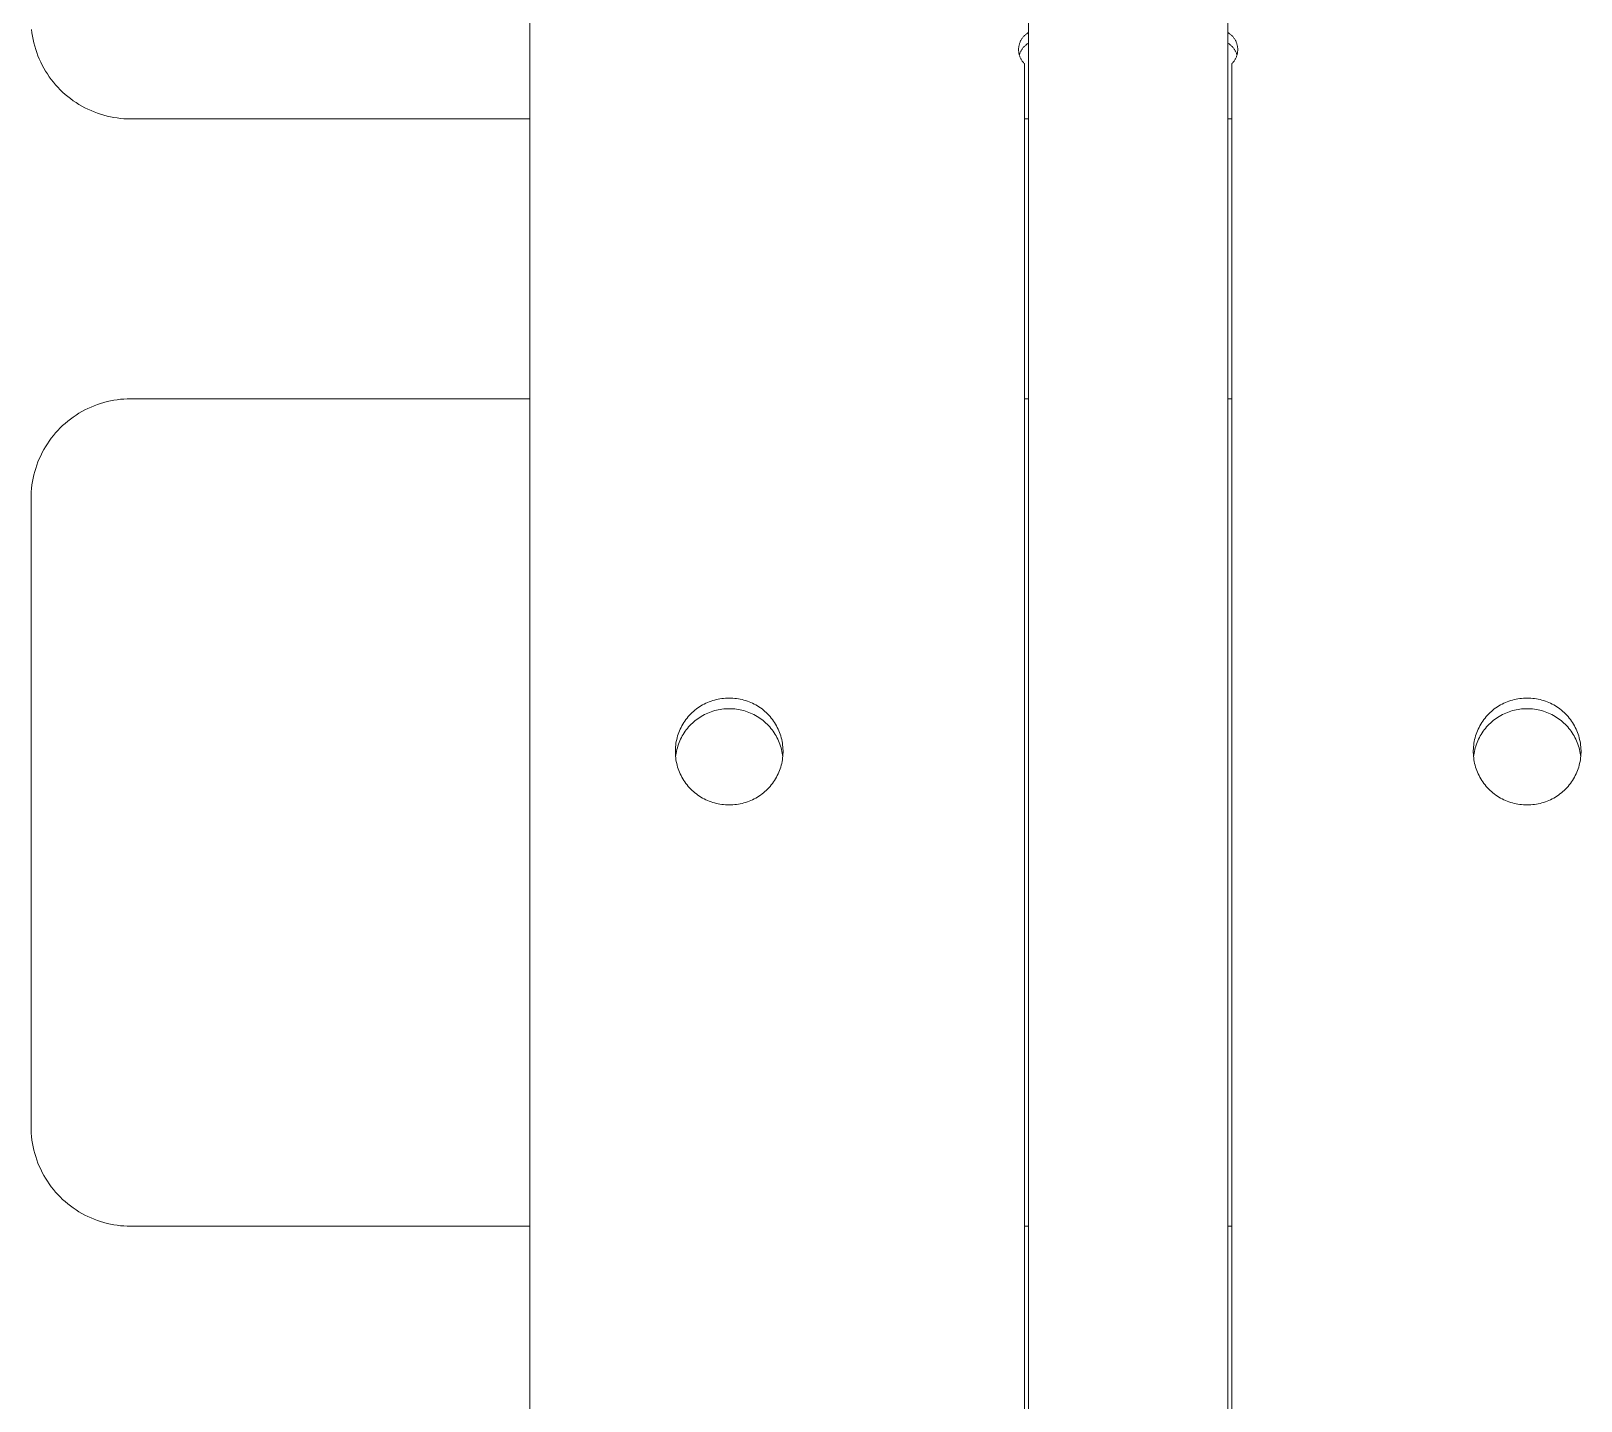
# Model space of a CAD drawing. Header units: millimetres. Extents: x -80 to 4518, y -398 to 2524.
# Drawn here: x 1098.9 to 1176.6, y 1514.7 to 1583.4 of the extents above; entities that cross this region are included whole.
import ezdxf

# ---------------------------------------------------------------- set-up
doc = ezdxf.new("R2010")
doc.units = ezdxf.units.MM
doc.layers.add('ZANO_R', color=7, linetype='Continuous', lineweight=0)

msp = doc.modelspace()

# ---------------------------------------------------------------- linework, layer by layer
at = {"layer": 'ZANO_R'}
for p, q in [((1123.858, 1779.187), (1123.858, 1421.527)), ((1148.858, 1455.86), (1148.858, 1710.12)), ((1158.858, 1455.86), (1158.858, 1710.12)), ((1098.905, 1583.326), (1098.884, 1583.496)), ((1098.931, 1583.157), (1098.905, 1583.326)), ((1098.963, 1582.99), (1098.931, 1583.157)), ((1099, 1582.823), (1098.963, 1582.99)), ((1099.043, 1582.658), (1099, 1582.823)), ((1148.396, 1582.722), (1148.405, 1582.755)), ((1148.405, 1582.755), (1148.415, 1582.787)), ((1148.415, 1582.787), (1148.426, 1582.82)), ((1148.426, 1582.82), (1148.438, 1582.851)), ((1148.438, 1582.851), (1148.452, 1582.883)), ((1148.452, 1582.883), (1148.466, 1582.914)), ((1148.466, 1582.914), (1148.482, 1582.944)), ((1148.482, 1582.944), (1148.499, 1582.974)), ((1148.499, 1582.974), (1148.516, 1583.003)), ((1148.516, 1583.003), (1148.535, 1583.032)), ((1148.535, 1583.032), (1148.555, 1583.06)), ((1148.555, 1583.06), (1148.576, 1583.087)), ((1148.576, 1583.087), (1148.597, 1583.114)), ((1148.597, 1583.114), (1148.62, 1583.14)), ((1148.62, 1583.14), (1148.643, 1583.164)), ((1148.643, 1583.164), (1148.667, 1583.189)), ((1148.667, 1583.189), (1148.692, 1583.212)), ((1148.692, 1583.212), (1148.718, 1583.234)), ((1148.718, 1583.234), (1148.745, 1583.256)), ((1148.745, 1583.256), (1148.772, 1583.276)), ((1148.748, 1582.726), (1148.775, 1582.746)), ((1148.772, 1583.276), (1148.8, 1583.296)), ((1148.775, 1582.746), (1148.802, 1582.765)), ((1148.8, 1583.296), (1148.829, 1583.315)), ((1148.802, 1582.765), (1148.83, 1582.783)), ((1148.829, 1583.315), (1148.858, 1583.332)), ((1148.83, 1582.783), (1148.858, 1582.8)), ((1158.858, 1583.332), (1158.887, 1583.315)), ((1158.858, 1582.8), (1158.886, 1582.783)), ((1158.886, 1582.783), (1158.914, 1582.765)), ((1158.887, 1583.315), (1158.916, 1583.296)), ((1158.914, 1582.765), (1158.941, 1582.746)), ((1158.916, 1583.296), (1158.944, 1583.276)), ((1158.941, 1582.746), (1158.968, 1582.726)), ((1158.944, 1583.276), (1158.971, 1583.256)), ((1158.971, 1583.256), (1158.998, 1583.234)), ((1158.998, 1583.234), (1159.024, 1583.212)), ((1159.024, 1583.212), (1159.049, 1583.189)), ((1159.049, 1583.189), (1159.073, 1583.164)), ((1159.073, 1583.164), (1159.096, 1583.14)), ((1159.096, 1583.14), (1159.119, 1583.114)), ((1159.119, 1583.114), (1159.14, 1583.087)), ((1159.14, 1583.087), (1159.161, 1583.06)), ((1159.161, 1583.06), (1159.181, 1583.032)), ((1159.181, 1583.032), (1159.199, 1583.003)), ((1159.199, 1583.003), (1159.217, 1582.974)), ((1159.217, 1582.974), (1159.234, 1582.944)), ((1159.234, 1582.944), (1159.249, 1582.914)), ((1159.249, 1582.914), (1159.264, 1582.883)), ((1159.264, 1582.883), (1159.277, 1582.851)), ((1159.277, 1582.851), (1159.29, 1582.82)), ((1159.29, 1582.82), (1159.301, 1582.787)), ((1159.301, 1582.787), (1159.311, 1582.755)), ((1159.311, 1582.755), (1159.32, 1582.722)), ((1099.092, 1582.494), (1099.043, 1582.658)), ((1099.147, 1582.333), (1099.092, 1582.494)), ((1099.207, 1582.173), (1099.147, 1582.333)), ((1099.272, 1582.015), (1099.207, 1582.173)), ((1099.343, 1581.86), (1099.272, 1582.015)), ((1148.365, 1582.485), (1148.366, 1582.519)), ((1148.366, 1582.451), (1148.365, 1582.485)), ((1148.366, 1582.519), (1148.368, 1582.553)), ((1148.367, 1582.416), (1148.366, 1582.451)), ((1148.37, 1582.382), (1148.367, 1582.416)), ((1148.368, 1582.553), (1148.371, 1582.587)), ((1148.374, 1582.348), (1148.37, 1582.382)), ((1148.371, 1582.587), (1148.375, 1582.621)), ((1148.379, 1582.315), (1148.374, 1582.348)), ((1148.375, 1582.621), (1148.381, 1582.655)), ((1148.385, 1582.281), (1148.379, 1582.315)), ((1148.381, 1582.655), (1148.388, 1582.688)), ((1148.393, 1582.248), (1148.385, 1582.281)), ((1148.388, 1582.688), (1148.396, 1582.722)), ((1148.401, 1582.215), (1148.393, 1582.248)), ((1148.411, 1582.182), (1148.401, 1582.215)), ((1148.402, 1582.212), (1148.411, 1582.244)), ((1148.411, 1582.244), (1148.422, 1582.275)), ((1148.422, 1582.149), (1148.411, 1582.182)), ((1148.422, 1582.275), (1148.434, 1582.306)), ((1148.434, 1582.117), (1148.422, 1582.149)), ((1148.434, 1582.306), (1148.446, 1582.337)), ((1148.447, 1582.086), (1148.434, 1582.117)), ((1148.446, 1582.337), (1148.46, 1582.367)), ((1148.461, 1582.055), (1148.447, 1582.086)), ((1148.46, 1582.367), (1148.475, 1582.397)), ((1148.476, 1582.024), (1148.461, 1582.055)), ((1148.475, 1582.397), (1148.49, 1582.426)), ((1148.492, 1581.994), (1148.476, 1582.024)), ((1148.49, 1582.426), (1148.507, 1582.455)), ((1148.51, 1581.964), (1148.492, 1581.994)), ((1148.507, 1582.455), (1148.525, 1582.483)), ((1148.528, 1581.936), (1148.51, 1581.964)), ((1148.525, 1582.483), (1148.543, 1582.511)), ((1148.543, 1582.511), (1148.563, 1582.537)), ((1148.563, 1582.537), (1148.583, 1582.564)), ((1148.583, 1582.564), (1148.604, 1582.589)), ((1148.604, 1582.589), (1148.626, 1582.614)), ((1148.626, 1582.614), (1148.649, 1582.638)), ((1148.649, 1582.638), (1148.673, 1582.661)), ((1148.673, 1582.661), (1148.697, 1582.684)), ((1148.697, 1582.684), (1148.722, 1582.705)), ((1148.722, 1582.705), (1148.748, 1582.726)), ((1158.968, 1582.726), (1158.994, 1582.705)), ((1158.994, 1582.705), (1159.019, 1582.684)), ((1159.019, 1582.684), (1159.043, 1582.661)), ((1159.043, 1582.661), (1159.067, 1582.638)), ((1159.067, 1582.638), (1159.09, 1582.614)), ((1159.09, 1582.614), (1159.112, 1582.589)), ((1159.112, 1582.589), (1159.133, 1582.564)), ((1159.133, 1582.564), (1159.153, 1582.537)), ((1159.153, 1582.537), (1159.173, 1582.511)), ((1159.173, 1582.511), (1159.191, 1582.483)), ((1159.206, 1581.964), (1159.188, 1581.936)), ((1159.191, 1582.483), (1159.209, 1582.455)), ((1159.224, 1581.994), (1159.206, 1581.964)), ((1159.209, 1582.455), (1159.226, 1582.426)), ((1159.24, 1582.024), (1159.224, 1581.994)), ((1159.226, 1582.426), (1159.241, 1582.397)), ((1159.255, 1582.055), (1159.24, 1582.024)), ((1159.241, 1582.397), (1159.256, 1582.367)), ((1159.269, 1582.086), (1159.255, 1582.055)), ((1159.256, 1582.367), (1159.27, 1582.337)), ((1159.282, 1582.117), (1159.269, 1582.086)), ((1159.27, 1582.337), (1159.282, 1582.306)), ((1159.282, 1582.306), (1159.294, 1582.275)), ((1159.294, 1582.149), (1159.282, 1582.117)), ((1159.294, 1582.275), (1159.305, 1582.244)), ((1159.305, 1582.182), (1159.294, 1582.149)), ((1159.305, 1582.244), (1159.314, 1582.212)), ((1159.315, 1582.215), (1159.305, 1582.182)), ((1159.323, 1582.248), (1159.315, 1582.215)), ((1159.32, 1582.722), (1159.328, 1582.688)), ((1159.331, 1582.281), (1159.323, 1582.248)), ((1159.328, 1582.688), (1159.335, 1582.655)), ((1159.337, 1582.315), (1159.331, 1582.281)), ((1159.335, 1582.655), (1159.34, 1582.621)), ((1159.342, 1582.348), (1159.337, 1582.315)), ((1159.34, 1582.621), (1159.345, 1582.587)), ((1159.346, 1582.382), (1159.342, 1582.348)), ((1159.345, 1582.587), (1159.348, 1582.553)), ((1159.349, 1582.416), (1159.346, 1582.382)), ((1159.348, 1582.553), (1159.35, 1582.519)), ((1159.35, 1582.451), (1159.349, 1582.416)), ((1159.35, 1582.519), (1159.351, 1582.485)), ((1159.351, 1582.485), (1159.35, 1582.451)), ((1099.419, 1581.707), (1099.343, 1581.86)), ((1099.5, 1581.556), (1099.419, 1581.707)), ((1099.586, 1581.409), (1099.5, 1581.556)), ((1099.677, 1581.265), (1099.586, 1581.409)), ((1099.773, 1581.124), (1099.677, 1581.265)), ((1148.547, 1581.907), (1148.528, 1581.936)), ((1148.568, 1581.88), (1148.547, 1581.907)), ((1148.589, 1581.853), (1148.568, 1581.88)), ((1148.611, 1581.827), (1148.589, 1581.853)), ((1148.634, 1581.802), (1148.611, 1581.827)), ((1148.658, 1581.777), (1148.634, 1581.802)), ((1148.658, 1457.42), (1148.658, 1581.777)), ((1159.082, 1581.802), (1159.058, 1581.777)), ((1159.058, 1581.777), (1159.058, 1457.42)), ((1159.105, 1581.827), (1159.082, 1581.802)), ((1159.127, 1581.853), (1159.105, 1581.827)), ((1159.148, 1581.88), (1159.127, 1581.853)), ((1159.169, 1581.907), (1159.148, 1581.88)), ((1159.188, 1581.936), (1159.169, 1581.907)), ((1099.874, 1580.986), (1099.773, 1581.124)), ((1099.979, 1580.852), (1099.874, 1580.986)), ((1100.089, 1580.721), (1099.979, 1580.852)), ((1100.204, 1580.594), (1100.089, 1580.721)), ((1100.322, 1580.471), (1100.204, 1580.594)), ((1100.445, 1580.353), (1100.322, 1580.471)), ((1100.572, 1580.238), (1100.445, 1580.353)), ((1100.703, 1580.128), (1100.572, 1580.238)), ((1100.837, 1580.023), (1100.703, 1580.128)), ((1100.975, 1579.922), (1100.837, 1580.023)), ((1101.116, 1579.826), (1100.975, 1579.922)), ((1101.26, 1579.735), (1101.116, 1579.826)), ((1101.407, 1579.649), (1101.26, 1579.735)), ((1101.558, 1579.568), (1101.407, 1579.649)), ((1101.711, 1579.492), (1101.558, 1579.568)), ((1101.866, 1579.421), (1101.711, 1579.492)), ((1102.024, 1579.356), (1101.866, 1579.421)), ((1102.184, 1579.296), (1102.024, 1579.356)), ((1102.345, 1579.241), (1102.184, 1579.296)), ((1102.509, 1579.192), (1102.345, 1579.241)), ((1102.674, 1579.149), (1102.509, 1579.192)), ((1102.841, 1579.112), (1102.674, 1579.149)), ((1103.008, 1579.08), (1102.841, 1579.112)), ((1103.177, 1579.054), (1103.008, 1579.08)), ((1103.347, 1579.033), (1103.177, 1579.054)), ((1103.517, 1579.019), (1103.347, 1579.033)), ((1103.687, 1579.01), (1103.517, 1579.019)), ((1103.858, 1579.007), (1103.687, 1579.01)), ((1123.858, 1579.007), (1103.858, 1579.007)), ((1148.858, 1579.007), (1148.658, 1579.007)), ((1159.058, 1579.007), (1158.858, 1579.007)), ((1102.674, 1564.837), (1102.841, 1564.875)), ((1102.841, 1564.875), (1103.008, 1564.906)), ((1103.008, 1564.906), (1103.177, 1564.933)), ((1103.177, 1564.933), (1103.347, 1564.953)), ((1103.347, 1564.953), (1103.517, 1564.968)), ((1103.517, 1564.968), (1103.687, 1564.976)), ((1103.687, 1564.976), (1103.858, 1564.979)), ((1103.858, 1564.979), (1123.858, 1564.979)), ((1148.658, 1564.979), (1148.858, 1564.979)), ((1158.858, 1564.979), (1159.058, 1564.979)), ((1100.975, 1564.064), (1101.116, 1564.16)), ((1101.116, 1564.16), (1101.26, 1564.251)), ((1101.26, 1564.251), (1101.407, 1564.337)), ((1101.407, 1564.337), (1101.558, 1564.419)), ((1101.558, 1564.419), (1101.711, 1564.495)), ((1101.711, 1564.495), (1101.866, 1564.565)), ((1101.866, 1564.565), (1102.024, 1564.631)), ((1102.024, 1564.631), (1102.184, 1564.69)), ((1102.184, 1564.69), (1102.345, 1564.745)), ((1102.345, 1564.745), (1102.509, 1564.794)), ((1102.509, 1564.794), (1102.674, 1564.837)), ((1100.089, 1563.265), (1100.204, 1563.392)), ((1100.204, 1563.392), (1100.322, 1563.515)), ((1100.322, 1563.515), (1100.445, 1563.633)), ((1100.445, 1563.633), (1100.572, 1563.748)), ((1100.572, 1563.748), (1100.703, 1563.858)), ((1100.703, 1563.858), (1100.837, 1563.963)), ((1100.837, 1563.963), (1100.975, 1564.064)), ((1099.5, 1562.43), (1099.586, 1562.577)), ((1099.586, 1562.577), (1099.677, 1562.721)), ((1099.677, 1562.721), (1099.773, 1562.863)), ((1099.773, 1562.863), (1099.874, 1563)), ((1099.874, 1563), (1099.979, 1563.135)), ((1099.979, 1563.135), (1100.089, 1563.265)), ((1099.147, 1561.654), (1099.207, 1561.813)), ((1099.207, 1561.813), (1099.272, 1561.971)), ((1099.272, 1561.971), (1099.343, 1562.127)), ((1099.343, 1562.127), (1099.419, 1562.279)), ((1099.419, 1562.279), (1099.5, 1562.43)), ((1098.931, 1560.829), (1098.963, 1560.996)), ((1098.963, 1560.996), (1099, 1561.163)), ((1099, 1561.163), (1099.043, 1561.328)), ((1099.043, 1561.328), (1099.092, 1561.492)), ((1099.092, 1561.492), (1099.147, 1561.654)), ((1098.861, 1560.15), (1098.87, 1560.32)), ((1098.87, 1560.32), (1098.884, 1560.49)), ((1098.884, 1560.49), (1098.905, 1560.66)), ((1098.905, 1560.66), (1098.931, 1560.829)), ((1098.858, 1559.979), (1098.861, 1560.15)), ((1098.858, 1532.228), (1098.858, 1559.979)), ((1132.069, 1549.312), (1132.14, 1549.372)), ((1132.14, 1549.372), (1132.213, 1549.43)), ((1132.213, 1549.43), (1132.288, 1549.485)), ((1132.288, 1549.485), (1132.365, 1549.537)), ((1132.365, 1549.537), (1132.443, 1549.587)), ((1132.443, 1549.587), (1132.523, 1549.633)), ((1132.523, 1549.633), (1132.605, 1549.678)), ((1132.605, 1549.678), (1132.688, 1549.719)), ((1132.688, 1549.719), (1132.773, 1549.757)), ((1132.773, 1549.757), (1132.859, 1549.792)), ((1132.859, 1549.792), (1132.946, 1549.825)), ((1132.946, 1549.825), (1133.034, 1549.854)), ((1133.034, 1549.854), (1133.123, 1549.88)), ((1133.131, 1549.347), (1133.043, 1549.321)), ((1133.123, 1549.88), (1133.213, 1549.903)), ((1133.22, 1549.37), (1133.131, 1549.347)), ((1133.213, 1549.903), (1133.304, 1549.923)), ((1133.31, 1549.39), (1133.22, 1549.37)), ((1133.304, 1549.923), (1133.395, 1549.94)), ((1133.4, 1549.407), (1133.31, 1549.39)), ((1133.395, 1549.94), (1133.487, 1549.954)), ((1133.491, 1549.421), (1133.4, 1549.407)), ((1133.487, 1549.954), (1133.58, 1549.964)), ((1133.582, 1549.431), (1133.491, 1549.421)), ((1133.58, 1549.964), (1133.672, 1549.972)), ((1133.674, 1549.439), (1133.582, 1549.431)), ((1133.672, 1549.972), (1133.765, 1549.976)), ((1133.766, 1549.443), (1133.674, 1549.439)), ((1133.765, 1549.976), (1133.858, 1549.976)), ((1133.858, 1549.444), (1133.766, 1549.443)), ((1133.858, 1549.976), (1133.951, 1549.976)), ((1133.95, 1549.443), (1133.858, 1549.444)), ((1134.042, 1549.439), (1133.95, 1549.443)), ((1133.951, 1549.976), (1134.044, 1549.972)), ((1134.134, 1549.431), (1134.042, 1549.439)), ((1134.044, 1549.972), (1134.136, 1549.964)), ((1134.225, 1549.421), (1134.134, 1549.431)), ((1134.136, 1549.964), (1134.229, 1549.954)), ((1134.316, 1549.407), (1134.225, 1549.421)), ((1134.229, 1549.954), (1134.321, 1549.94)), ((1134.406, 1549.39), (1134.316, 1549.407)), ((1134.321, 1549.94), (1134.412, 1549.923)), ((1134.496, 1549.37), (1134.406, 1549.39)), ((1134.412, 1549.923), (1134.503, 1549.903)), ((1134.585, 1549.347), (1134.496, 1549.37)), ((1134.503, 1549.903), (1134.593, 1549.88)), ((1134.673, 1549.321), (1134.585, 1549.347)), ((1134.593, 1549.88), (1134.682, 1549.854)), ((1134.682, 1549.854), (1134.77, 1549.825)), ((1134.77, 1549.825), (1134.857, 1549.792)), ((1134.857, 1549.792), (1134.943, 1549.757)), ((1134.943, 1549.757), (1135.028, 1549.719)), ((1135.028, 1549.719), (1135.111, 1549.678)), ((1135.111, 1549.678), (1135.193, 1549.633)), ((1135.193, 1549.633), (1135.273, 1549.587)), ((1135.273, 1549.587), (1135.351, 1549.537)), ((1135.351, 1549.537), (1135.428, 1549.485)), ((1135.428, 1549.485), (1135.503, 1549.43)), ((1135.503, 1549.43), (1135.576, 1549.372)), ((1135.576, 1549.372), (1135.647, 1549.312)), ((1172.069, 1549.312), (1172.14, 1549.372)), ((1172.14, 1549.372), (1172.213, 1549.43)), ((1172.213, 1549.43), (1172.288, 1549.485)), ((1172.288, 1549.485), (1172.365, 1549.537)), ((1172.365, 1549.537), (1172.443, 1549.587)), ((1172.443, 1549.587), (1172.523, 1549.633)), ((1172.523, 1549.633), (1172.605, 1549.678)), ((1172.605, 1549.678), (1172.688, 1549.719)), ((1172.688, 1549.719), (1172.773, 1549.757)), ((1172.773, 1549.757), (1172.859, 1549.792)), ((1172.859, 1549.792), (1172.946, 1549.825)), ((1172.946, 1549.825), (1173.034, 1549.854)), ((1173.034, 1549.854), (1173.123, 1549.88)), ((1173.131, 1549.347), (1173.043, 1549.321)), ((1173.123, 1549.88), (1173.213, 1549.903)), ((1173.22, 1549.37), (1173.131, 1549.347)), ((1173.213, 1549.903), (1173.304, 1549.923)), ((1173.31, 1549.39), (1173.22, 1549.37)), ((1173.304, 1549.923), (1173.395, 1549.94)), ((1173.4, 1549.407), (1173.31, 1549.39)), ((1173.395, 1549.94), (1173.487, 1549.954)), ((1173.491, 1549.421), (1173.4, 1549.407)), ((1173.487, 1549.954), (1173.58, 1549.964)), ((1173.582, 1549.431), (1173.491, 1549.421)), ((1173.58, 1549.964), (1173.672, 1549.972)), ((1173.674, 1549.439), (1173.582, 1549.431)), ((1173.672, 1549.972), (1173.765, 1549.976)), ((1173.766, 1549.443), (1173.674, 1549.439)), ((1173.765, 1549.976), (1173.858, 1549.976)), ((1173.858, 1549.444), (1173.766, 1549.443)), ((1173.858, 1549.976), (1173.951, 1549.976)), ((1173.95, 1549.443), (1173.858, 1549.444)), ((1174.042, 1549.439), (1173.95, 1549.443)), ((1173.951, 1549.976), (1174.044, 1549.972)), ((1174.134, 1549.431), (1174.042, 1549.439)), ((1174.044, 1549.972), (1174.136, 1549.964)), ((1174.225, 1549.421), (1174.134, 1549.431)), ((1174.136, 1549.964), (1174.229, 1549.954)), ((1174.316, 1549.407), (1174.225, 1549.421)), ((1174.229, 1549.954), (1174.321, 1549.94)), ((1174.406, 1549.39), (1174.316, 1549.407)), ((1174.321, 1549.94), (1174.412, 1549.923)), ((1174.496, 1549.37), (1174.406, 1549.39)), ((1174.412, 1549.923), (1174.503, 1549.903)), ((1174.585, 1549.347), (1174.496, 1549.37)), ((1174.503, 1549.903), (1174.593, 1549.88)), ((1174.673, 1549.321), (1174.585, 1549.347)), ((1174.593, 1549.88), (1174.682, 1549.854)), ((1174.682, 1549.854), (1174.77, 1549.825)), ((1174.77, 1549.825), (1174.857, 1549.792)), ((1174.857, 1549.792), (1174.943, 1549.757)), ((1174.943, 1549.757), (1175.028, 1549.719)), ((1175.028, 1549.719), (1175.111, 1549.678)), ((1175.111, 1549.678), (1175.193, 1549.633)), ((1175.193, 1549.633), (1175.273, 1549.587)), ((1175.273, 1549.587), (1175.351, 1549.537)), ((1175.351, 1549.537), (1175.428, 1549.485)), ((1175.428, 1549.485), (1175.503, 1549.43)), ((1175.503, 1549.43), (1175.576, 1549.372)), ((1175.576, 1549.372), (1175.647, 1549.312)), ((1131.447, 1548.509), (1131.49, 1548.591)), ((1131.49, 1548.591), (1131.536, 1548.672)), ((1131.536, 1548.672), (1131.585, 1548.751)), ((1131.585, 1548.751), (1131.637, 1548.828)), ((1131.637, 1548.828), (1131.691, 1548.903)), ((1131.691, 1548.903), (1131.748, 1548.977)), ((1131.748, 1548.977), (1131.808, 1549.048)), ((1131.808, 1549.048), (1131.87, 1549.118)), ((1131.886, 1548.596), (1131.824, 1548.528)), ((1131.87, 1549.118), (1131.934, 1549.185)), ((1131.95, 1548.662), (1131.886, 1548.596)), ((1131.934, 1549.185), (1132, 1549.249)), ((1132.017, 1548.726), (1131.95, 1548.662)), ((1132, 1549.249), (1132.069, 1549.312)), ((1132.085, 1548.787), (1132.017, 1548.726)), ((1132.156, 1548.846), (1132.085, 1548.787)), ((1132.228, 1548.903), (1132.156, 1548.846)), ((1132.303, 1548.957), (1132.228, 1548.903)), ((1132.379, 1549.008), (1132.303, 1548.957)), ((1132.457, 1549.057), (1132.379, 1549.008)), ((1132.536, 1549.103), (1132.457, 1549.057)), ((1132.617, 1549.147), (1132.536, 1549.103)), ((1132.7, 1549.187), (1132.617, 1549.147)), ((1132.784, 1549.225), (1132.7, 1549.187)), ((1132.869, 1549.26), (1132.784, 1549.225)), ((1132.955, 1549.292), (1132.869, 1549.26)), ((1133.043, 1549.321), (1132.955, 1549.292)), ((1134.761, 1549.292), (1134.673, 1549.321)), ((1134.847, 1549.26), (1134.761, 1549.292)), ((1134.932, 1549.225), (1134.847, 1549.26)), ((1135.016, 1549.187), (1134.932, 1549.225)), ((1135.098, 1549.147), (1135.016, 1549.187)), ((1135.18, 1549.103), (1135.098, 1549.147)), ((1135.259, 1549.057), (1135.18, 1549.103)), ((1135.337, 1549.008), (1135.259, 1549.057)), ((1135.413, 1548.957), (1135.337, 1549.008)), ((1135.488, 1548.903), (1135.413, 1548.957)), ((1135.56, 1548.846), (1135.488, 1548.903)), ((1135.631, 1548.787), (1135.56, 1548.846)), ((1135.699, 1548.726), (1135.631, 1548.787)), ((1135.647, 1549.312), (1135.716, 1549.249)), ((1135.765, 1548.662), (1135.699, 1548.726)), ((1135.716, 1549.249), (1135.782, 1549.185)), ((1135.83, 1548.596), (1135.765, 1548.662)), ((1135.782, 1549.185), (1135.846, 1549.118)), ((1135.891, 1548.528), (1135.83, 1548.596)), ((1135.846, 1549.118), (1135.908, 1549.048)), ((1135.908, 1549.048), (1135.968, 1548.977)), ((1135.968, 1548.977), (1136.025, 1548.903)), ((1136.025, 1548.903), (1136.079, 1548.828)), ((1136.079, 1548.828), (1136.131, 1548.751)), ((1136.131, 1548.751), (1136.18, 1548.672)), ((1136.18, 1548.672), (1136.226, 1548.591)), ((1136.226, 1548.591), (1136.269, 1548.509)), ((1171.447, 1548.509), (1171.49, 1548.591)), ((1171.49, 1548.591), (1171.536, 1548.672)), ((1171.536, 1548.672), (1171.585, 1548.751)), ((1171.585, 1548.751), (1171.637, 1548.828)), ((1171.637, 1548.828), (1171.691, 1548.903)), ((1171.691, 1548.903), (1171.748, 1548.977)), ((1171.748, 1548.977), (1171.808, 1549.048)), ((1171.808, 1549.048), (1171.87, 1549.118)), ((1171.886, 1548.596), (1171.824, 1548.528)), ((1171.87, 1549.118), (1171.934, 1549.185)), ((1171.95, 1548.662), (1171.886, 1548.596)), ((1171.934, 1549.185), (1172, 1549.249)), ((1172.017, 1548.726), (1171.95, 1548.662)), ((1172, 1549.249), (1172.069, 1549.312)), ((1172.085, 1548.787), (1172.017, 1548.726)), ((1172.156, 1548.846), (1172.085, 1548.787)), ((1172.228, 1548.903), (1172.156, 1548.846)), ((1172.303, 1548.957), (1172.228, 1548.903)), ((1172.379, 1549.008), (1172.303, 1548.957)), ((1172.457, 1549.057), (1172.379, 1549.008)), ((1172.536, 1549.103), (1172.457, 1549.057)), ((1172.617, 1549.147), (1172.536, 1549.103)), ((1172.7, 1549.187), (1172.617, 1549.147)), ((1172.784, 1549.225), (1172.7, 1549.187)), ((1172.869, 1549.26), (1172.784, 1549.225)), ((1172.955, 1549.292), (1172.869, 1549.26)), ((1173.043, 1549.321), (1172.955, 1549.292)), ((1174.761, 1549.292), (1174.673, 1549.321)), ((1174.847, 1549.26), (1174.761, 1549.292)), ((1174.932, 1549.225), (1174.847, 1549.26)), ((1175.016, 1549.187), (1174.932, 1549.225)), ((1175.098, 1549.147), (1175.016, 1549.187)), ((1175.18, 1549.103), (1175.098, 1549.147)), ((1175.259, 1549.057), (1175.18, 1549.103)), ((1175.337, 1549.008), (1175.259, 1549.057)), ((1175.413, 1548.957), (1175.337, 1549.008)), ((1175.488, 1548.903), (1175.413, 1548.957)), ((1175.56, 1548.846), (1175.488, 1548.903)), ((1175.631, 1548.787), (1175.56, 1548.846)), ((1175.699, 1548.726), (1175.631, 1548.787)), ((1175.647, 1549.312), (1175.716, 1549.249)), ((1175.765, 1548.662), (1175.699, 1548.726)), ((1175.716, 1549.249), (1175.782, 1549.185)), ((1175.83, 1548.596), (1175.765, 1548.662)), ((1175.782, 1549.185), (1175.846, 1549.118)), ((1175.891, 1548.528), (1175.83, 1548.596)), ((1175.846, 1549.118), (1175.908, 1549.048)), ((1175.908, 1549.048), (1175.968, 1548.977)), ((1175.968, 1548.977), (1176.025, 1548.903)), ((1176.025, 1548.903), (1176.079, 1548.828)), ((1176.079, 1548.828), (1176.131, 1548.751)), ((1176.131, 1548.751), (1176.18, 1548.672)), ((1176.18, 1548.672), (1176.226, 1548.591)), ((1176.226, 1548.591), (1176.269, 1548.509)), ((1131.191, 1547.717), (1131.207, 1547.808)), ((1131.207, 1547.808), (1131.226, 1547.899)), ((1131.226, 1547.899), (1131.248, 1547.989)), ((1131.248, 1547.989), (1131.274, 1548.079)), ((1131.274, 1548.079), (1131.302, 1548.167)), ((1131.302, 1548.167), (1131.334, 1548.254)), ((1131.334, 1548.254), (1131.368, 1548.341)), ((1131.382, 1547.832), (1131.347, 1547.747)), ((1131.368, 1548.341), (1131.406, 1548.426)), ((1131.42, 1547.915), (1131.382, 1547.832)), ((1131.406, 1548.426), (1131.447, 1548.509)), ((1131.462, 1547.998), (1131.42, 1547.915)), ((1131.505, 1548.078), (1131.462, 1547.998)), ((1131.552, 1548.158), (1131.505, 1548.078)), ((1131.601, 1548.235), (1131.552, 1548.158)), ((1131.653, 1548.311), (1131.601, 1548.235)), ((1131.708, 1548.385), (1131.653, 1548.311)), ((1131.765, 1548.458), (1131.708, 1548.385)), ((1131.824, 1548.528), (1131.765, 1548.458)), ((1135.951, 1548.458), (1135.891, 1548.528)), ((1136.008, 1548.385), (1135.951, 1548.458)), ((1136.062, 1548.311), (1136.008, 1548.385)), ((1136.114, 1548.235), (1136.062, 1548.311)), ((1136.164, 1548.158), (1136.114, 1548.235)), ((1136.21, 1548.078), (1136.164, 1548.158)), ((1136.254, 1547.998), (1136.21, 1548.078)), ((1136.295, 1547.915), (1136.254, 1547.998)), ((1136.269, 1548.509), (1136.31, 1548.426)), ((1136.334, 1547.832), (1136.295, 1547.915)), ((1136.31, 1548.426), (1136.347, 1548.341)), ((1136.369, 1547.747), (1136.334, 1547.832)), ((1136.347, 1548.341), (1136.382, 1548.254)), ((1136.382, 1548.254), (1136.414, 1548.167)), ((1136.414, 1548.167), (1136.442, 1548.079)), ((1136.442, 1548.079), (1136.468, 1547.989)), ((1136.468, 1547.989), (1136.49, 1547.899)), ((1136.49, 1547.899), (1136.509, 1547.808)), ((1136.509, 1547.808), (1136.525, 1547.717)), ((1171.191, 1547.717), (1171.207, 1547.808)), ((1171.207, 1547.808), (1171.226, 1547.899)), ((1171.226, 1547.899), (1171.248, 1547.989)), ((1171.248, 1547.989), (1171.274, 1548.079)), ((1171.274, 1548.079), (1171.302, 1548.167)), ((1171.302, 1548.167), (1171.334, 1548.254)), ((1171.334, 1548.254), (1171.368, 1548.341)), ((1171.382, 1547.832), (1171.347, 1547.747)), ((1171.368, 1548.341), (1171.406, 1548.426)), ((1171.42, 1547.915), (1171.382, 1547.832)), ((1171.406, 1548.426), (1171.447, 1548.509)), ((1171.462, 1547.998), (1171.42, 1547.915)), ((1171.505, 1548.078), (1171.462, 1547.998)), ((1171.552, 1548.158), (1171.505, 1548.078)), ((1171.601, 1548.235), (1171.552, 1548.158)), ((1171.653, 1548.311), (1171.601, 1548.235)), ((1171.708, 1548.385), (1171.653, 1548.311)), ((1171.765, 1548.458), (1171.708, 1548.385)), ((1171.824, 1548.528), (1171.765, 1548.458)), ((1175.951, 1548.458), (1175.891, 1548.528)), ((1176.008, 1548.385), (1175.951, 1548.458)), ((1176.062, 1548.311), (1176.008, 1548.385)), ((1176.114, 1548.235), (1176.062, 1548.311)), ((1176.164, 1548.158), (1176.114, 1548.235)), ((1176.21, 1548.078), (1176.164, 1548.158)), ((1176.254, 1547.998), (1176.21, 1548.078)), ((1176.295, 1547.915), (1176.254, 1547.998)), ((1176.269, 1548.509), (1176.31, 1548.426)), ((1176.334, 1547.832), (1176.295, 1547.915)), ((1176.31, 1548.426), (1176.347, 1548.341)), ((1176.369, 1547.747), (1176.334, 1547.832)), ((1176.347, 1548.341), (1176.382, 1548.254)), ((1176.382, 1548.254), (1176.414, 1548.167)), ((1176.414, 1548.167), (1176.442, 1548.079)), ((1176.442, 1548.079), (1176.468, 1547.989)), ((1176.468, 1547.989), (1176.49, 1547.899)), ((1176.49, 1547.899), (1176.509, 1547.808)), ((1176.509, 1547.808), (1176.525, 1547.717)), ((1131.158, 1547.347), (1131.162, 1547.44)), ((1131.158, 1547.254), (1131.158, 1547.347)), ((1131.162, 1547.161), (1131.158, 1547.254)), ((1131.162, 1547.44), (1131.168, 1547.532)), ((1131.168, 1547.068), (1131.162, 1547.161)), ((1131.168, 1547.532), (1131.178, 1547.625)), ((1131.178, 1546.976), (1131.168, 1547.068)), ((1131.182, 1547.126), (1131.171, 1547.034)), ((1131.178, 1547.625), (1131.191, 1547.717)), ((1131.197, 1547.217), (1131.182, 1547.126)), ((1131.214, 1547.307), (1131.197, 1547.217)), ((1131.235, 1547.397), (1131.214, 1547.307)), ((1131.258, 1547.486), (1131.235, 1547.397)), ((1131.285, 1547.574), (1131.258, 1547.486)), ((1131.314, 1547.661), (1131.285, 1547.574)), ((1131.347, 1547.747), (1131.314, 1547.661)), ((1136.402, 1547.661), (1136.369, 1547.747)), ((1136.431, 1547.574), (1136.402, 1547.661)), ((1136.458, 1547.486), (1136.431, 1547.574)), ((1136.481, 1547.397), (1136.458, 1547.486)), ((1136.502, 1547.307), (1136.481, 1547.397)), ((1136.519, 1547.217), (1136.502, 1547.307)), ((1136.533, 1547.126), (1136.519, 1547.217)), ((1136.525, 1547.717), (1136.538, 1547.625)), ((1136.545, 1547.034), (1136.533, 1547.126)), ((1136.538, 1547.625), (1136.548, 1547.532)), ((1136.548, 1547.068), (1136.538, 1546.976)), ((1136.548, 1547.532), (1136.554, 1547.44)), ((1136.554, 1547.161), (1136.548, 1547.068)), ((1136.554, 1547.44), (1136.558, 1547.347)), ((1136.558, 1547.254), (1136.554, 1547.161)), ((1136.558, 1547.347), (1136.558, 1547.254)), ((1171.158, 1547.347), (1171.162, 1547.44)), ((1171.158, 1547.254), (1171.158, 1547.347)), ((1171.162, 1547.161), (1171.158, 1547.254)), ((1171.162, 1547.44), (1171.168, 1547.532)), ((1171.168, 1547.068), (1171.162, 1547.161)), ((1171.168, 1547.532), (1171.178, 1547.625)), ((1171.178, 1546.976), (1171.168, 1547.068)), ((1171.182, 1547.126), (1171.171, 1547.034)), ((1171.178, 1547.625), (1171.191, 1547.717)), ((1171.197, 1547.217), (1171.182, 1547.126)), ((1171.214, 1547.307), (1171.197, 1547.217)), ((1171.235, 1547.397), (1171.214, 1547.307)), ((1171.258, 1547.486), (1171.235, 1547.397)), ((1171.285, 1547.574), (1171.258, 1547.486)), ((1171.314, 1547.661), (1171.285, 1547.574)), ((1171.347, 1547.747), (1171.314, 1547.661)), ((1176.402, 1547.661), (1176.369, 1547.747)), ((1176.431, 1547.574), (1176.402, 1547.661)), ((1176.458, 1547.486), (1176.431, 1547.574)), ((1176.481, 1547.397), (1176.458, 1547.486)), ((1176.502, 1547.307), (1176.481, 1547.397)), ((1176.519, 1547.217), (1176.502, 1547.307)), ((1176.533, 1547.126), (1176.519, 1547.217)), ((1176.525, 1547.717), (1176.538, 1547.625)), ((1176.545, 1547.034), (1176.533, 1547.126)), ((1176.538, 1547.625), (1176.548, 1547.532)), ((1176.548, 1547.068), (1176.538, 1546.976)), ((1176.548, 1547.532), (1176.554, 1547.44)), ((1176.554, 1547.161), (1176.548, 1547.068)), ((1176.554, 1547.44), (1176.558, 1547.347)), ((1176.558, 1547.254), (1176.554, 1547.161)), ((1176.558, 1547.347), (1176.558, 1547.254)), ((1131.191, 1546.884), (1131.178, 1546.976)), ((1131.207, 1546.792), (1131.191, 1546.884)), ((1131.226, 1546.702), (1131.207, 1546.792)), ((1131.248, 1546.611), (1131.226, 1546.702)), ((1131.274, 1546.522), (1131.248, 1546.611)), ((1131.302, 1546.434), (1131.274, 1546.522)), ((1131.334, 1546.346), (1131.302, 1546.434)), ((1131.368, 1546.26), (1131.334, 1546.346)), ((1131.406, 1546.175), (1131.368, 1546.26)), ((1136.347, 1546.26), (1136.31, 1546.175)), ((1136.382, 1546.346), (1136.347, 1546.26)), ((1136.414, 1546.434), (1136.382, 1546.346)), ((1136.442, 1546.522), (1136.414, 1546.434)), ((1136.468, 1546.611), (1136.442, 1546.522)), ((1136.49, 1546.702), (1136.468, 1546.611)), ((1136.509, 1546.792), (1136.49, 1546.702)), ((1136.525, 1546.884), (1136.509, 1546.792)), ((1136.538, 1546.976), (1136.525, 1546.884)), ((1171.191, 1546.884), (1171.178, 1546.976)), ((1171.207, 1546.792), (1171.191, 1546.884)), ((1171.226, 1546.702), (1171.207, 1546.792)), ((1171.248, 1546.611), (1171.226, 1546.702)), ((1171.274, 1546.522), (1171.248, 1546.611)), ((1171.302, 1546.434), (1171.274, 1546.522)), ((1171.334, 1546.346), (1171.302, 1546.434)), ((1171.368, 1546.26), (1171.334, 1546.346)), ((1171.406, 1546.175), (1171.368, 1546.26)), ((1176.347, 1546.26), (1176.31, 1546.175)), ((1176.382, 1546.346), (1176.347, 1546.26)), ((1176.414, 1546.434), (1176.382, 1546.346)), ((1176.442, 1546.522), (1176.414, 1546.434)), ((1176.468, 1546.611), (1176.442, 1546.522)), ((1176.49, 1546.702), (1176.468, 1546.611)), ((1176.509, 1546.792), (1176.49, 1546.702)), ((1176.525, 1546.884), (1176.509, 1546.792)), ((1176.538, 1546.976), (1176.525, 1546.884)), ((1131.447, 1546.091), (1131.406, 1546.175)), ((1131.49, 1546.009), (1131.447, 1546.091)), ((1131.536, 1545.929), (1131.49, 1546.009)), ((1131.585, 1545.85), (1131.536, 1545.929)), ((1131.637, 1545.773), (1131.585, 1545.85)), ((1131.691, 1545.697), (1131.637, 1545.773)), ((1131.748, 1545.624), (1131.691, 1545.697)), ((1131.808, 1545.552), (1131.748, 1545.624)), ((1131.87, 1545.483), (1131.808, 1545.552)), ((1131.934, 1545.416), (1131.87, 1545.483)), ((1135.846, 1545.483), (1135.782, 1545.416)), ((1135.908, 1545.552), (1135.846, 1545.483)), ((1135.968, 1545.624), (1135.908, 1545.552)), ((1136.025, 1545.697), (1135.968, 1545.624)), ((1136.079, 1545.773), (1136.025, 1545.697)), ((1136.131, 1545.85), (1136.079, 1545.773)), ((1136.18, 1545.929), (1136.131, 1545.85)), ((1136.226, 1546.009), (1136.18, 1545.929)), ((1136.269, 1546.091), (1136.226, 1546.009)), ((1136.31, 1546.175), (1136.269, 1546.091)), ((1171.447, 1546.091), (1171.406, 1546.175)), ((1171.49, 1546.009), (1171.447, 1546.091)), ((1171.536, 1545.929), (1171.49, 1546.009)), ((1171.585, 1545.85), (1171.536, 1545.929)), ((1171.637, 1545.773), (1171.585, 1545.85)), ((1171.691, 1545.697), (1171.637, 1545.773)), ((1171.748, 1545.624), (1171.691, 1545.697)), ((1171.808, 1545.552), (1171.748, 1545.624)), ((1171.87, 1545.483), (1171.808, 1545.552)), ((1171.934, 1545.416), (1171.87, 1545.483)), ((1175.846, 1545.483), (1175.782, 1545.416)), ((1175.908, 1545.552), (1175.846, 1545.483)), ((1175.968, 1545.624), (1175.908, 1545.552)), ((1176.025, 1545.697), (1175.968, 1545.624)), ((1176.079, 1545.773), (1176.025, 1545.697)), ((1176.131, 1545.85), (1176.079, 1545.773)), ((1176.18, 1545.929), (1176.131, 1545.85)), ((1176.226, 1546.009), (1176.18, 1545.929)), ((1176.269, 1546.091), (1176.226, 1546.009)), ((1176.31, 1546.175), (1176.269, 1546.091)), ((1132, 1545.351), (1131.934, 1545.416)), ((1132.069, 1545.289), (1132, 1545.351)), ((1132.14, 1545.229), (1132.069, 1545.289)), ((1132.213, 1545.171), (1132.14, 1545.229)), ((1132.288, 1545.116), (1132.213, 1545.171)), ((1132.365, 1545.064), (1132.288, 1545.116)), ((1132.443, 1545.014), (1132.365, 1545.064)), ((1132.523, 1544.967), (1132.443, 1545.014)), ((1132.605, 1544.923), (1132.523, 1544.967)), ((1132.688, 1544.882), (1132.605, 1544.923)), ((1132.773, 1544.844), (1132.688, 1544.882)), ((1132.859, 1544.808), (1132.773, 1544.844)), ((1132.946, 1544.776), (1132.859, 1544.808)), ((1133.034, 1544.747), (1132.946, 1544.776)), ((1133.123, 1544.72), (1133.034, 1544.747)), ((1133.213, 1544.697), (1133.123, 1544.72)), ((1133.304, 1544.677), (1133.213, 1544.697)), ((1133.395, 1544.66), (1133.304, 1544.677)), ((1134.412, 1544.677), (1134.321, 1544.66)), ((1134.503, 1544.697), (1134.412, 1544.677)), ((1134.593, 1544.72), (1134.503, 1544.697)), ((1134.682, 1544.747), (1134.593, 1544.72)), ((1134.77, 1544.776), (1134.682, 1544.747)), ((1134.857, 1544.808), (1134.77, 1544.776)), ((1134.943, 1544.844), (1134.857, 1544.808)), ((1135.028, 1544.882), (1134.943, 1544.844)), ((1135.111, 1544.923), (1135.028, 1544.882)), ((1135.193, 1544.967), (1135.111, 1544.923)), ((1135.273, 1545.014), (1135.193, 1544.967)), ((1135.351, 1545.064), (1135.273, 1545.014)), ((1135.428, 1545.116), (1135.351, 1545.064)), ((1135.503, 1545.171), (1135.428, 1545.116)), ((1135.576, 1545.229), (1135.503, 1545.171)), ((1135.647, 1545.289), (1135.576, 1545.229)), ((1135.716, 1545.351), (1135.647, 1545.289)), ((1135.782, 1545.416), (1135.716, 1545.351)), ((1172, 1545.351), (1171.934, 1545.416)), ((1172.069, 1545.289), (1172, 1545.351)), ((1172.14, 1545.229), (1172.069, 1545.289)), ((1172.213, 1545.171), (1172.14, 1545.229)), ((1172.288, 1545.116), (1172.213, 1545.171)), ((1172.365, 1545.064), (1172.288, 1545.116)), ((1172.443, 1545.014), (1172.365, 1545.064)), ((1172.523, 1544.967), (1172.443, 1545.014)), ((1172.605, 1544.923), (1172.523, 1544.967)), ((1172.688, 1544.882), (1172.605, 1544.923)), ((1172.773, 1544.844), (1172.688, 1544.882)), ((1172.859, 1544.808), (1172.773, 1544.844)), ((1172.946, 1544.776), (1172.859, 1544.808)), ((1173.034, 1544.747), (1172.946, 1544.776)), ((1173.123, 1544.72), (1173.034, 1544.747)), ((1173.213, 1544.697), (1173.123, 1544.72)), ((1173.304, 1544.677), (1173.213, 1544.697)), ((1173.395, 1544.66), (1173.304, 1544.677)), ((1174.412, 1544.677), (1174.321, 1544.66)), ((1174.503, 1544.697), (1174.412, 1544.677)), ((1174.593, 1544.72), (1174.503, 1544.697)), ((1174.682, 1544.747), (1174.593, 1544.72)), ((1174.77, 1544.776), (1174.682, 1544.747)), ((1174.857, 1544.808), (1174.77, 1544.776)), ((1174.943, 1544.844), (1174.857, 1544.808)), ((1175.028, 1544.882), (1174.943, 1544.844)), ((1175.111, 1544.923), (1175.028, 1544.882)), ((1175.193, 1544.967), (1175.111, 1544.923)), ((1175.273, 1545.014), (1175.193, 1544.967)), ((1175.351, 1545.064), (1175.273, 1545.014)), ((1175.428, 1545.116), (1175.351, 1545.064)), ((1175.503, 1545.171), (1175.428, 1545.116)), ((1175.576, 1545.229), (1175.503, 1545.171)), ((1175.647, 1545.289), (1175.576, 1545.229)), ((1175.716, 1545.351), (1175.647, 1545.289)), ((1175.782, 1545.416), (1175.716, 1545.351)), ((1133.487, 1544.647), (1133.395, 1544.66)), ((1133.58, 1544.636), (1133.487, 1544.647)), ((1133.672, 1544.629), (1133.58, 1544.636)), ((1133.765, 1544.625), (1133.672, 1544.629)), ((1133.858, 1544.624), (1133.765, 1544.625)), ((1133.951, 1544.625), (1133.858, 1544.624)), ((1134.044, 1544.629), (1133.951, 1544.625)), ((1134.136, 1544.636), (1134.044, 1544.629)), ((1134.229, 1544.647), (1134.136, 1544.636)), ((1134.321, 1544.66), (1134.229, 1544.647)), ((1173.487, 1544.647), (1173.395, 1544.66)), ((1173.58, 1544.636), (1173.487, 1544.647)), ((1173.672, 1544.629), (1173.58, 1544.636)), ((1173.765, 1544.625), (1173.672, 1544.629)), ((1173.858, 1544.624), (1173.765, 1544.625)), ((1173.951, 1544.625), (1173.858, 1544.624)), ((1174.044, 1544.629), (1173.951, 1544.625)), ((1174.136, 1544.636), (1174.044, 1544.629)), ((1174.229, 1544.647), (1174.136, 1544.636)), ((1174.321, 1544.66), (1174.229, 1544.647)), ((1098.858, 1528.504), (1098.858, 1532.228)), ((1098.861, 1528.334), (1098.858, 1528.504)), ((1098.87, 1528.163), (1098.861, 1528.334)), ((1098.884, 1527.993), (1098.87, 1528.163)), ((1098.905, 1527.824), (1098.884, 1527.993)), ((1098.931, 1527.655), (1098.905, 1527.824)), ((1098.963, 1527.487), (1098.931, 1527.655)), ((1099, 1527.321), (1098.963, 1527.487)), ((1099.043, 1527.155), (1099, 1527.321)), ((1099.092, 1526.992), (1099.043, 1527.155)), ((1099.147, 1526.83), (1099.092, 1526.992)), ((1099.207, 1526.67), (1099.147, 1526.83)), ((1099.272, 1526.512), (1099.207, 1526.67)), ((1099.343, 1526.357), (1099.272, 1526.512)), ((1099.419, 1526.204), (1099.343, 1526.357)), ((1099.5, 1526.054), (1099.419, 1526.204)), ((1099.586, 1525.906), (1099.5, 1526.054)), ((1099.677, 1525.762), (1099.586, 1525.906)), ((1099.773, 1525.621), (1099.677, 1525.762)), ((1099.874, 1525.483), (1099.773, 1525.621)), ((1099.979, 1525.349), (1099.874, 1525.483)), ((1100.089, 1525.218), (1099.979, 1525.349)), ((1100.204, 1525.092), (1100.089, 1525.218)), ((1100.322, 1524.969), (1100.204, 1525.092)), ((1100.445, 1524.85), (1100.322, 1524.969)), ((1100.572, 1524.736), (1100.445, 1524.85)), ((1100.703, 1524.626), (1100.572, 1524.736)), ((1100.837, 1524.52), (1100.703, 1524.626)), ((1100.975, 1524.42), (1100.837, 1524.52)), ((1101.116, 1524.323), (1100.975, 1524.42)), ((1101.26, 1524.232), (1101.116, 1524.323)), ((1101.407, 1524.146), (1101.26, 1524.232)), ((1101.558, 1524.065), (1101.407, 1524.146)), ((1101.711, 1523.989), (1101.558, 1524.065)), ((1101.866, 1523.918), (1101.711, 1523.989)), ((1102.024, 1523.853), (1101.866, 1523.918)), ((1102.184, 1523.793), (1102.024, 1523.853)), ((1102.345, 1523.739), (1102.184, 1523.793)), ((1102.509, 1523.69), (1102.345, 1523.739)), ((1102.674, 1523.647), (1102.509, 1523.69)), ((1102.841, 1523.609), (1102.674, 1523.647)), ((1103.008, 1523.577), (1102.841, 1523.609)), ((1103.177, 1523.551), (1103.008, 1523.577)), ((1103.347, 1523.531), (1103.177, 1523.551)), ((1103.517, 1523.516), (1103.347, 1523.531)), ((1103.687, 1523.507), (1103.517, 1523.516)), ((1103.858, 1523.504), (1103.687, 1523.507)), ((1123.858, 1523.504), (1103.858, 1523.504)), ((1148.858, 1523.504), (1148.658, 1523.504)), ((1159.058, 1523.504), (1158.858, 1523.504))]:
    msp.add_line(p, q, dxfattribs=at)

doc.saveas('drawing.dxf')
